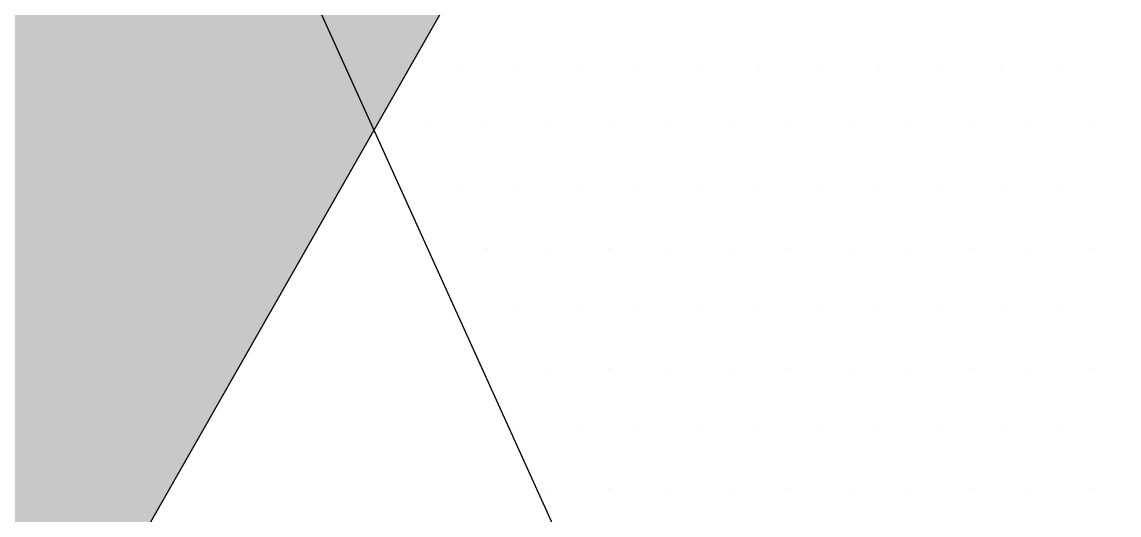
# Model space of a CAD drawing. Header units: metres. Extents: x 9606 to 9900, y 4805 to 4952.
# Drawn here: x 9864.1496 to 9864.4834, y 4850.2199 to 4850.3699 of the extents above; entities that cross this region are included whole.
import ezdxf

# ---------------------------------------------------------------- set-up
doc = ezdxf.new("R2010")
doc.units = ezdxf.units.M
doc.header["$LTSCALE"] = 2
doc.linetypes.add('CACHEX2', pattern=[0.75, 0.5, -0.25])
for name, color, linetype in [('CARTOUCHE', 7, 'Continuous'), ('LOGO', 4, 'Continuous'), ('rosace', 7, 'Continuous')]:
    doc.layers.add(name, color=color, linetype=linetype)

# ---------------------------------------------------------------- blocks, each defined once
blk = doc.blocks.new('A$C715108E3')
at = {"layer": 'LOGO', "color": 131}
for p, q in [((-12.4386, -24.3394), (-12.4386, -24.3394)), ((-12.3593, -24.3394), (-12.3593, -24.3394)), ((-12.2673, -24.3394), (-12.2673, -24.3394)), ((-12.1762, -24.3394), (-12.1762, -24.3394)), ((-12.0844, -24.3394), (-12.0844, -24.3394)), ((-11.9924, -24.3394), (-11.9924, -24.3394)), ((-11.9011, -24.3394), (-11.9011, -24.3394)), ((-11.8091, -24.3394), (-11.8091, -24.3394)), ((-11.7174, -24.3394), (-11.7174, -24.3394)), ((-11.6252, -24.3394), (-11.6252, -24.3394)), ((-11.5338, -24.3394), (-11.5338, -24.3394)), ((-11.442, -24.3394), (-11.442, -24.3394)), ((-11.3501, -24.3394), (-11.3501, -24.3394)), ((-12.3974, -24.4306), (-12.3974, -24.4306)), ((-12.3136, -24.4306), (-12.3136, -24.4306)), ((-12.2216, -24.4306), (-12.2216, -24.4306)), ((-12.1298, -24.4306), (-12.1298, -24.4306)), ((-12.0387, -24.4306), (-12.0387, -24.4306)), ((-11.9465, -24.4306), (-11.9465, -24.4306)), ((-11.8546, -24.4306), (-11.8546, -24.4306)), ((-11.7628, -24.4306), (-11.7628, -24.4306)), ((-11.6713, -24.4306), (-11.6713, -24.4306)), ((-11.5795, -24.4306), (-11.5795, -24.4306)), ((-11.4877, -24.4306), (-11.4877, -24.4306)), ((-11.3966, -24.4306), (-11.3966, -24.4306)), ((-11.3046, -24.4306), (-11.3046, -24.4306)), ((-12.3554, -24.5232), (-12.3554, -24.5232)), ((-12.2673, -24.5232), (-12.2673, -24.5232)), ((-12.1762, -24.5232), (-12.1762, -24.5232)), ((-12.0844, -24.5232), (-12.0844, -24.5232)), ((-11.9924, -24.5232), (-11.9924, -24.5232)), ((-11.9011, -24.5232), (-11.9011, -24.5232)), ((-11.8091, -24.5232), (-11.8091, -24.5232)), ((-11.7174, -24.5232), (-11.7174, -24.5232)), ((-11.6252, -24.5232), (-11.6252, -24.5232)), ((-11.5338, -24.5232), (-11.5338, -24.5232)), ((-11.442, -24.5232), (-11.442, -24.5232)), ((-11.3501, -24.5232), (-11.3501, -24.5232)), ((-12.3142, -24.6147), (-12.3142, -24.6147)), ((-12.3136, -24.6147), (-12.3136, -24.6147)), ((-12.2216, -24.6147), (-12.2216, -24.6147)), ((-12.1298, -24.6147), (-12.1298, -24.6147)), ((-12.0387, -24.6147), (-12.0387, -24.6147)), ((-11.9465, -24.6147), (-11.9465, -24.6147)), ((-11.8546, -24.6147), (-11.8546, -24.6147)), ((-11.7628, -24.6147), (-11.7628, -24.6147)), ((-11.6713, -24.6147), (-11.6713, -24.6147)), ((-11.5795, -24.6147), (-11.5795, -24.6147)), ((-11.4877, -24.6147), (-11.4877, -24.6147)), ((-11.3966, -24.6147), (-11.3966, -24.6147)), ((-11.3046, -24.6147), (-11.3046, -24.6147)), ((-12.2724, -24.7059), (-12.2724, -24.7059)), ((-12.2673, -24.7059), (-12.2673, -24.7059)), ((-12.1762, -24.7059), (-12.1762, -24.7059)), ((-12.0844, -24.7059), (-12.0844, -24.7059)), ((-11.9924, -24.7059), (-11.9924, -24.7059)), ((-11.9011, -24.7059), (-11.9011, -24.7059)), ((-11.8091, -24.7059), (-11.8091, -24.7059)), ((-11.7174, -24.7059), (-11.7174, -24.7059)), ((-11.6252, -24.7059), (-11.6252, -24.7059)), ((-11.5338, -24.7059), (-11.5338, -24.7059)), ((-11.442, -24.7059), (-11.442, -24.7059)), ((-11.3501, -24.7059), (-11.3501, -24.7059)), ((-12.231, -24.7985), (-12.231, -24.7985)), ((-12.2216, -24.7985), (-12.2216, -24.7985)), ((-12.1298, -24.7985), (-12.1298, -24.7985)), ((-12.0387, -24.7985), (-12.0387, -24.7985)), ((-11.9465, -24.7985), (-11.9465, -24.7985)), ((-11.8546, -24.7985), (-11.8546, -24.7985)), ((-11.7628, -24.7985), (-11.7628, -24.7985)), ((-11.6713, -24.7985), (-11.6713, -24.7985)), ((-11.5795, -24.7985), (-11.5795, -24.7985)), ((-11.4877, -24.7985), (-11.4877, -24.7985)), ((-11.3966, -24.7985), (-11.3966, -24.7985)), ((-11.3046, -24.7985), (-11.3046, -24.7985)), ((-12.1894, -24.8898), (-12.1894, -24.8898)), ((-12.1762, -24.8898), (-12.1762, -24.8898)), ((-12.0844, -24.8898), (-12.0844, -24.8898)), ((-11.9924, -24.8898), (-11.9924, -24.8898)), ((-11.9011, -24.8898), (-11.9011, -24.8898)), ((-11.8091, -24.8898), (-11.8091, -24.8898)), ((-11.7174, -24.8898), (-11.7174, -24.8898)), ((-11.6252, -24.8898), (-11.6252, -24.8898)), ((-11.5338, -24.8898), (-11.5338, -24.8898)), ((-11.442, -24.8898), (-11.442, -24.8898)), ((-11.3501, -24.8898), (-11.3501, -24.8898)), ((-12.1477, -24.9811), (-12.1477, -24.9811)), ((-12.1298, -24.9811), (-12.1298, -24.9811)), ((-12.0387, -24.9811), (-12.0387, -24.9811)), ((-11.9465, -24.9811), (-11.9465, -24.9811)), ((-11.8546, -24.9811), (-11.8546, -24.9811)), ((-11.7628, -24.9811), (-11.7628, -24.9811)), ((-11.6713, -24.9811), (-11.6713, -24.9811)), ((-11.5795, -24.9811), (-11.5795, -24.9811)), ((-11.4877, -24.9811), (-11.4877, -24.9811)), ((-11.3966, -24.9811), (-11.3966, -24.9811)), ((-11.3046, -24.9811), (-11.3046, -24.9811))]:
    blk.add_line(p, q, dxfattribs=at)
blk.add_lwpolyline([(-19.4659, -20.0075), (-15.0643, -20.4719), (-16.7516, -22.8048), (-16.3741, -23.1322), (-15.8207, -23.5348), (-15.4563, -23.799), (-13.7331, -21.4856), (-11.9601, -25.3945), (-11.4761, -25.5469), (-10.7095, -25.798), (-10.0926, -25.8741), (-9.9674, -25.8741), (-12.5584, -19.9248), (-11.816, -18.9068), (-10.4959, -20.6166), (-9.7792, -22.2122), (-8.7979, -20.9179), (-8.1187, -22.4645), (-6.9489, -21.0191), (-7.6382, -19.3811), (-6.116, -17.2939)], dxfattribs=at)
blk = doc.blocks.new('A$C581E6685')
at = {"layer": 'rosace'}
blk.add_hatch(color=32, dxfattribs=at).paths.add_polyline_path([(-39.8519, 24.2064), (-38.5844, 21.5046), (-46.2303, 8.0935)])
at = {"layer": 'rosace', "color": 32}
blk.add_lwpolyline([(-39.8519, 24.2064), (-38.584, 21.5046), (-46.2303, 8.0935)], close=True, dxfattribs=at)
at = {"layer": 'rosace', "color": 32, "linetype": 'CACHEX2', "ltscale": 1.5}
blk.add_ellipse((-38.0538, 23.8138), major_axis=(-19.0311, -3.534), ratio=0.590567, dxfattribs=at)
at = {"layer": 'rosace', "color": 32}
blk.add_ellipse((-37.6144, 23.8499), major_axis=(-13.5768, -4.2839), ratio=0.791971, dxfattribs=at)
at = {"layer": 'CARTOUCHE'}
blk.add_blockref('A$C715108E3', (-31.6739, 36.3189), dxfattribs=at)

msp = doc.modelspace()

# ---------------------------------------------------------------- block references
at = {"layer": 'CARTOUCHE', "xscale": 0.2, "yscale": 0.2, "zscale": 0.2}
msp.add_blockref('A$C581E6685', (9873.0705, 4847.96026), dxfattribs=at)

doc.saveas('drawing.dxf')
